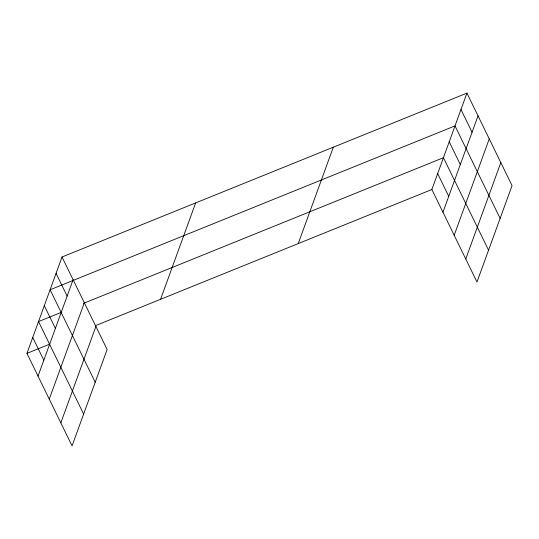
<?xml version="1.0" encoding="UTF-8"?>
<svg xmlns="http://www.w3.org/2000/svg" width="539" height="539" viewBox="0 0 539 539"><rect width="100%" height="100%" fill="white"/><g stroke="black" fill="none" stroke-linecap="round" stroke-linejoin="round"><path stroke-width="0.81" d="M62.019 256.995L107.126 349.494L72.064 445.874L26.95 353.375L62.019 256.995L466.936 93.126L512.05 185.625L476.981 282.005L431.874 189.506L466.936 93.126M38.033 376.107L73.102 279.728M49.265 399.129L84.333 302.75M60.833 422.852L95.902 326.466M160.575 299.3L195.644 202.92M298.249 243.588L333.311 147.208M442.957 212.238L478.026 115.858M454.188 235.26L489.25 138.88M465.757 258.983L500.819 162.596M61.83 312.142L38.525 321.574L83.633 414.067M83.579 303.336L443.442 157.705L488.556 250.197M26.95 353.375L49.48 344.259M95.315 325.711L431.874 189.506M460.973 109.511L472.063 132.244M500.125 218.389L455.017 125.897L50.093 289.766L95.208 382.259M449.23 141.797L460.313 164.53M437.655 173.605L448.744 196.331M56.056 273.381L67.139 296.106M44.306 305.667L55.396 328.399M32.738 337.475L43.821 360.2"/></g></svg>
